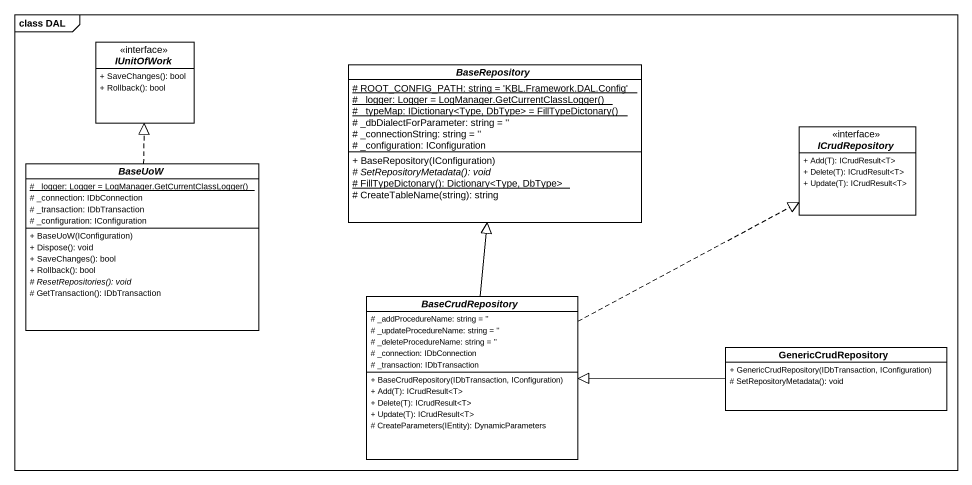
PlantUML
@startuml
mainframe class DAL
hide circle
hide empty members
skinparam classAttributeIconSize 0
interface IUnitOfWork {
  + SaveChanges(): bool
  + Rollback(): bool
}
abstract class BaseRepository {
  {static} # ROOT_CONFIG_PATH: string = 'KBL.Framework.DAL.Config'
  {static} {field} # _logger: Logger = LogManager.GetCurrentClassLogger()
  {static} {field} # _typeMap: IDictionary<Type, DbType> = FillTypeDictonary()
  # _dbDialectForParameter: string = ''
  # _connectionString: string = ''
  # _configuration: IConfiguration
  + BaseRepository(IConfiguration)
  {abstract} # SetRepositoryMetadata(): void
  {static} # FillTypeDictonary(): Dictionary<Type, DbType>
  # CreateTableName(string): string
}
interface ICrudRepository {
  + Add(T): ICrudResult<T>
  + Delete(T): ICrudResult<T>
  + Update(T): ICrudResult<T>
}
abstract class BaseUoW {
  {static} {field} # _logger: Logger = LogManager.GetCurrentClassLogger()
  # _connection: IDbConnection
  # _transaction: IDbTransaction
  # _configuration: IConfiguration
  + BaseUoW(IConfiguration)
  + Dispose(): void
  + SaveChanges(): bool
  + Rollback(): bool
  {abstract} # ResetRepositories(): void
  # GetTransaction(): IDbTransaction
}
abstract class BaseCrudRepository {
  # _addProcedureName: string = ''
  # _updateProcedureName: string = ''
  # _deleteProcedureName: string = ''
  # _connection: IDbConnection
  # _transaction: IDbTransaction
  + BaseCrudRepository(IDbTransaction, IConfiguration)
  + Add(T): ICrudResult<T>
  + Delete(T): ICrudResult<T>
  + Update(T): ICrudResult<T>
  # CreateParameters(IEntity): DynamicParameters
}
class GenericCrudRepository {
  + GenericCrudRepository(IDbTransaction, IConfiguration)
  # SetRepositoryMetadata(): void
}
BaseUoW .up.|> IUnitOfWork
BaseCrudRepository -up-|> BaseRepository
BaseCrudRepository .right.|> ICrudRepository
GenericCrudRepository -left-|> BaseCrudRepository
@enduml
